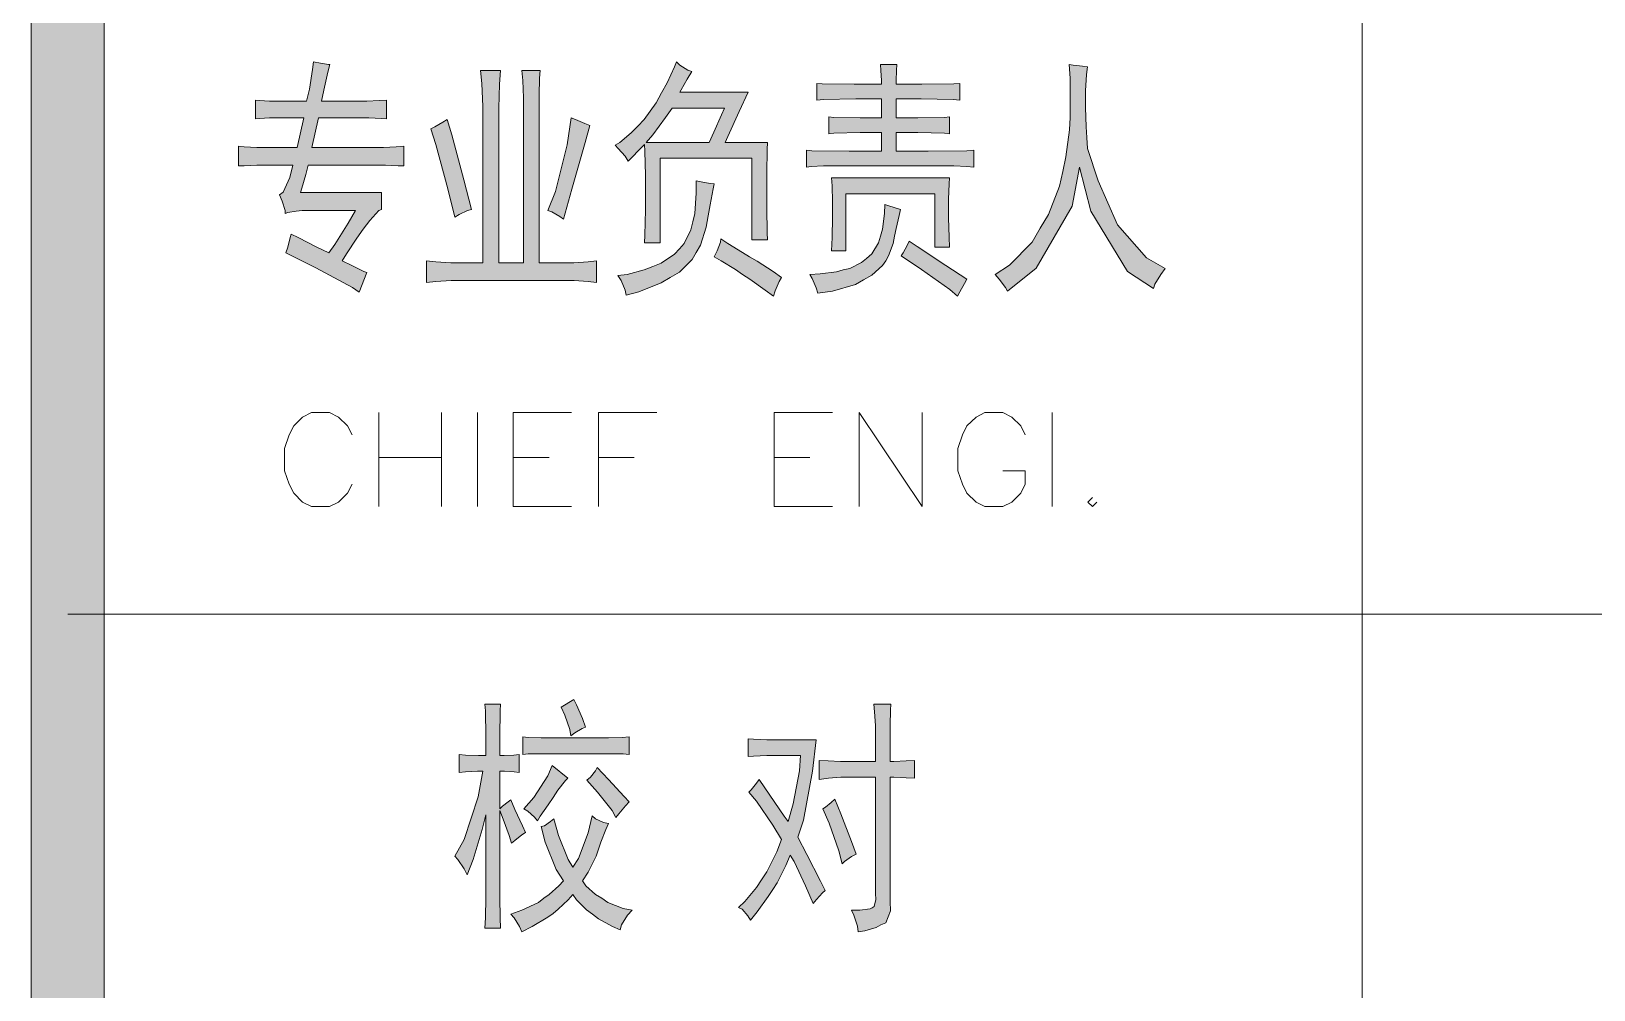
# Model space of a CAD drawing. Header units: millimetres. Extents: x 803 to 707111, y 130 to 2706464.
# Drawn here: x 699856 to 701998, y 2651374 to 2652688 of the extents above; entities that cross this region are included whole.
import ezdxf

# ---------------------------------------------------------------- set-up
doc = ezdxf.new("R2010")
doc.units = ezdxf.units.MM

msp = doc.modelspace()

# ---------------------------------------------------------------- hatches: boundary and pattern name
h = msp.add_hatch(color=0)
h.dxf.hatch_style = 2
h.paths.add_polyline_path([(699956.1, 2636390), (699856.1, 2636390), (699856.1, 2705263.6), (699956.1, 2705263.6)])
h = msp.add_hatch(color=0)
h.dxf.hatch_style = 2
h.paths.add_polyline_path([(700305.6, 2652330.7), (700296.2, 2652337.1), (700245.9, 2652364.2), (700205.1, 2652384.8), (700207.7, 2652392.5), (700211.1, 2652405.4), (700212.4, 2652410.1), (700221.9, 2652405.4), (700247.6, 2652392.5), (700264, 2652384.8), (700272.1, 2652395.9), (700290.6, 2652425.1), (700300.4, 2652442.7), (700227.5, 2652442.7), (700219.3, 2652441.9), (700207.7, 2652440.1), (700204.3, 2652438.4), (700204.3, 2652442.7), (700200, 2652455.6), (700196.1, 2652464.2), (700201.3, 2652467.6), (700210.3, 2652487.8), (700214.6, 2652505), (700174.6, 2652505), (700165.2, 2652505), (700148, 2652504.1), (700140.3, 2652503.7), (700140.3, 2652530.7), (700148, 2652529.9), (700165.2, 2652529), (700174.6, 2652529), (700220.6, 2652529), (700229.6, 2652569.8), (700191, 2652569.8), (700182.8, 2652569.8), (700169.1, 2652569), (700163.5, 2652568.5), (700163.5, 2652593.9), (700169.1, 2652593.4), (700182.8, 2652592.6), (700191, 2652592.6), (700233.5, 2652592.6), (700237.3, 2652608.9), (700241.6, 2652635.9), (700242.9, 2652646.7), (700252.4, 2652644.5), (700263.5, 2652642.8), (700265.2, 2652642.8), (700262.7, 2652632.5), (700257.1, 2652607.6), (700254.1, 2652592.6), (700308.6, 2652592.6), (700315.9, 2652592.6), (700333.1, 2652593.4), (700343, 2652593.9), (700343, 2652568.5), (700336.1, 2652569), (700318.9, 2652569.8), (700308.6, 2652569.8), (700249.8, 2652569.8), (700240.8, 2652529), (700330.9, 2652529), (700338.7, 2652529), (700356.3, 2652529.9), (700366.6, 2652530.7), (700366.6, 2652503.7), (700358.8, 2652504.1), (700341.7, 2652505), (700331.8, 2652505), (700235.6, 2652505), (700232.2, 2652492.1), (700227, 2652473.2), (700225.3, 2652467.2), (700336.1, 2652467.2), (700336.1, 2652444), (700332.6, 2652442.7), (700320.2, 2652429), (700311.2, 2652417), (700302.2, 2652404.9), (700288, 2652383), (700282.4, 2652373.6), (700295.3, 2652367.2), (700312, 2652359), (700315.9, 2652357.7)])
h = msp.add_hatch(color=0)
h.dxf.hatch_style = 2
h.paths.add_polyline_path([(700499.2, 2652634.6), (700497.9, 2652615.8), (700497.1, 2652583.1), (700497.1, 2652569.8), (700497.1, 2652371), (700530.6, 2652371), (700530.6, 2652586.1), (700530.6, 2652596.9), (700529.7, 2652620.9), (700528.4, 2652634.6), (700553.8, 2652634.6), (700552.9, 2652623.9), (700552, 2652600.7), (700552, 2652588.7), (700552, 2652371), (700591.5, 2652371), (700599.7, 2652371), (700619.4, 2652372.3), (700631, 2652373.6), (700631, 2652344), (700619.4, 2652345.3), (700600.1, 2652346.6), (700592.4, 2652346.6), (700438.3, 2652346.6), (700431.4, 2652346.6), (700410.8, 2652345.3), (700397.9, 2652344), (700397.9, 2652373.6), (700410.8, 2652372.3), (700431, 2652371), (700437.4, 2652371), (700474.8, 2652371), (700474.8, 2652571.1), (700474.8, 2652585.3), (700473.5, 2652617), (700471.8, 2652634.6)])
h = msp.add_hatch(color=0)
h.paths.add_polyline_path([(700761.6, 2652633.4), (700755.1, 2652622.6), (700747, 2652608), (700745.2, 2652605), (700838.8, 2652605), (700826.4, 2652578.4), (700810.9, 2652544.1), (700807.1, 2652535.9), (700865, 2652535.9), (700864.6, 2652526.4), (700864.2, 2652493.4), (700864.2, 2652469.8), (700864.2, 2652446.2), (700864.6, 2652412.2), (700865, 2652402.4), (700843.6, 2652402.4), (700843.6, 2652514.4), (700718.2, 2652514.4), (700718.2, 2652398.1), (700696.7, 2652398.1), (700697.2, 2652408.8), (700698, 2652443.6), (700698, 2652467.2), (700698, 2652490.8), (700697.2, 2652523.9), (700696.7, 2652533.3), (700689.9, 2652526.4), (700678.7, 2652514.9), (700674.4, 2652510.1), (700670.1, 2652517), (700660.7, 2652527.7), (700656.4, 2652532), (700662.8, 2652535.9), (700678.3, 2652549.2), (700687.3, 2652558.2), (700695.9, 2652567.2), (700712.6, 2652590.4), (700719.9, 2652604.2), (700727.6, 2652617.9), (700737.9, 2652639.4), (700740.5, 2652646.7), (700745.2, 2652641.9), (700756, 2652635.1)])
h.paths.add_polyline_path([(700734.5, 2652583.1), (700725.5, 2652570.2), (700707.9, 2652546.6), (700698.9, 2652535.9), (700785.2, 2652535.9), (700791.6, 2652550.1), (700802.3, 2652573.7), (700806.2, 2652583.1)])
h = msp.add_hatch(color=0)
h.dxf.hatch_style = 2
h.paths.add_polyline_path([(701042.4, 2652642.8), (701041.9, 2652634.6), (701041.5, 2652620.9), (701041.5, 2652615.8), (701076.7, 2652615.8), (701120.5, 2652616.2), (701128.7, 2652617), (701128.7, 2652593.9), (701119.6, 2652594.7), (701075.8, 2652595.6), (701041.5, 2652595.6), (701041.5, 2652569.8), (701071.1, 2652569.8), (701107.6, 2652570.2), (701114.5, 2652571.1), (701114.5, 2652547.9), (701107.6, 2652548.8), (701071.1, 2652549.6), (701041.5, 2652549.6), (701041.5, 2652523.9), (701085.3, 2652523.9), (701138.5, 2652524.3), (701148, 2652525.2), (701148, 2652502), (701138.5, 2652502.8), (701120.5, 2652503.7), (701111.5, 2652503.7), (700952.2, 2652503.7), (700941.9, 2652503.7), (700925.1, 2652502.8), (700918.7, 2652502), (700918.7, 2652525.2), (700926, 2652524.3), (700977.1, 2652523.9), (701021.3, 2652523.9), (701021.3, 2652549.6), (700992.1, 2652549.6), (700956.1, 2652548.8), (700949.2, 2652547.9), (700949.2, 2652571.1), (700956.1, 2652570.2), (700992.1, 2652569.8), (701021.3, 2652569.8), (701021.3, 2652595.6), (700986.1, 2652595.6), (700941.9, 2652594.7), (700932.9, 2652593.9), (700932.9, 2652617), (700940.2, 2652616.2), (700984, 2652615.8), (701021.3, 2652615.8), (701021.3, 2652620.9), (701020.5, 2652634.6), (701020, 2652642.8)])
h = msp.add_hatch(color=0)
h.dxf.hatch_style = 2
h.paths.add_polyline_path([(701177.2, 2652354.7), (701196.9, 2652367.6), (701227.8, 2652399.4), (701239, 2652418.3), (701250.2, 2652437.1), (701265.6, 2652476.2), (701269.9, 2652496), (701274.2, 2652516.1), (701278.9, 2652553.1), (701279.8, 2652570.2), (701280.2, 2652587.8), (701279.8, 2652623.9), (701278.5, 2652642.8), (701284.1, 2652641.9), (701297, 2652640.7), (701303.8, 2652639.8), (701302.5, 2652629.1), (701300.8, 2652606.7), (701300.8, 2652595.6), (701300.8, 2652584), (701301.7, 2652557.4), (701303, 2652542.8), (701303.8, 2652527.7), (701318.4, 2652483.1), (701331.7, 2652453), (701345, 2652423), (701384.5, 2652377.9), (701410.3, 2652362.9), (701404.3, 2652354.7), (701396.1, 2652341.4), (701394, 2652335.8), (701358.8, 2652359), (701308.1, 2652441.9), (701292.7, 2652502), (701282.8, 2652448.7), (701233.4, 2652363.7), (701194.3, 2652332), (701191.3, 2652337.1), (701182.7, 2652348.7)])
h = msp.add_hatch(color=0)
h.dxf.hatch_style = 2
h.paths.add_polyline_path([(700426.2, 2652567.2), (700432.3, 2652546.2), (700449, 2652484.8), (700459.7, 2652444), (700454.2, 2652442.7), (700442.6, 2652437.1), (700436.5, 2652433.3), (700427.1, 2652472.4), (700410.8, 2652533.3), (700403.9, 2652554.8), (700409.1, 2652557.4), (700420.2, 2652563.8)])
h = msp.add_hatch(color=0)
h.dxf.hatch_style = 2
h.paths.add_polyline_path([(700621.6, 2652559.1), (700615.2, 2652535.9), (700597.1, 2652471.9), (700585.5, 2652430.7), (700580.4, 2652434.6), (700569.6, 2652440.6), (700564.1, 2652442.7), (700574.8, 2652468.9), (700590.7, 2652532.5), (700596.3, 2652569.8), (700601.8, 2652567.2), (700614.7, 2652561.7)])
h = msp.add_hatch(color=0)
h.dxf.hatch_style = 2
h.paths.add_polyline_path([(700792, 2652479.2), (700790.8, 2652472.4), (700786.5, 2652450.5), (700783.9, 2652435.4), (700781.3, 2652420), (700773.2, 2652395.1), (700767.6, 2652385.2), (700762, 2652375.3), (700744.4, 2652358.1), (700731.9, 2652350.8), (700719.5, 2652343.5), (700689, 2652331.1), (700671.4, 2652326.4), (700670.1, 2652333.2), (700664.5, 2652346.6), (700660.2, 2652353.4), (700672.7, 2652354.7), (700696.3, 2652361.2), (700707.9, 2652365.9), (700719.5, 2652370.6), (700737.9, 2652382.6), (700744.4, 2652389.9), (700750.8, 2652397.2), (700760.3, 2652416.1), (700762.9, 2652427.3), (700765.4, 2652438.4), (700767.6, 2652466.3), (700767.6, 2652483.1), (700774.4, 2652481.8), (700786.5, 2652479.6)])
h = msp.add_hatch(color=0)
h.dxf.hatch_style = 2
h.paths.add_polyline_path([(701114.5, 2652487.4), (701114.1, 2652479.2), (701113.2, 2652458.2), (701113.2, 2652445.3), (701113.2, 2652432.4), (701114.1, 2652406.2), (701114.5, 2652392.5), (701094.3, 2652392.5), (701094.3, 2652465.5), (700972.4, 2652465.5), (700972.4, 2652387.3), (700953, 2652387.3), (700953.9, 2652405.4), (700954.3, 2652433.7), (700954.3, 2652444), (700954.3, 2652454.7), (700953.9, 2652476.6), (700953, 2652487.4)])
h = msp.add_hatch(color=0)
h.dxf.hatch_style = 2
h.paths.add_polyline_path([(700923, 2652354.7), (700937.2, 2652355.6), (700959.9, 2652358.6), (700968.9, 2652361.2), (700978, 2652363.3), (700993.8, 2652371.5), (701000.7, 2652377), (701008, 2652383), (701017.5, 2652398.1), (701020, 2652407.5), (701022.6, 2652417), (701025.6, 2652438.4), (701026, 2652450.9), (701029.9, 2652449.6), (701040.2, 2652446.2), (701047.5, 2652444), (701045.4, 2652435.9), (701041.5, 2652417.8), (701039.3, 2652407.5), (701037.2, 2652397.2), (701031.2, 2652380.5), (701027.3, 2652373.6), (701023, 2652367.2), (701008, 2652353.9), (700996.8, 2652347.4), (700985.7, 2652341), (700954.3, 2652332), (700934.2, 2652329.4), (700932, 2652336.7), (700926.4, 2652349.6)])
h = msp.add_hatch(color=0)
h.dxf.hatch_style = 2
h.paths.add_polyline_path([(700801.1, 2652403.7), (700810.9, 2652397.2), (700830.7, 2652385.2), (700840.6, 2652379.2), (700850.9, 2652373.2), (700872.8, 2652359), (700884.4, 2652350.8), (700881.3, 2652345.3), (700875.8, 2652332.4), (700873.2, 2652325.1), (700862, 2652333.2), (700841, 2652348.3), (700831.1, 2652354.7), (700821.2, 2652361.6), (700801.5, 2652373.6), (700792, 2652379.2), (700796.3, 2652387.3), (700800.6, 2652399.4)])
h = msp.add_hatch(color=0)
h.dxf.hatch_style = 2
h.paths.add_polyline_path([(701059.5, 2652400.6), (701070.3, 2652393.4), (701109.8, 2652367.2), (701138.5, 2652348.3), (701135.1, 2652342.7), (701128.7, 2652331.1), (701125.6, 2652325.1), (701114.9, 2652334.1), (701076.3, 2652361.6), (701048.4, 2652380.5), (701050.9, 2652384.8), (701056.5, 2652394.6)])
h = msp.add_hatch(color=0)
h.dxf.hatch_style = 2
h.paths.add_polyline_path([(700599.7, 2651772.1), (700603.6, 2651764.8), (700611.7, 2651745.9), (700615.6, 2651734.3), (700611.3, 2651732.2), (700601, 2651726.2), (700595.4, 2651722.3), (700594.1, 2651730.9), (700587.2, 2651750.6), (700582.5, 2651761.4)])
h = msp.add_hatch(color=0)
h.dxf.hatch_style = 2
h.paths.add_polyline_path([(700479.1, 2651695.2), (700479.1, 2651721.4), (700478.6, 2651756.6), (700477.8, 2651765.6), (700499.2, 2651765.6), (700498.8, 2651756.6), (700498.4, 2651721.4), (700498.4, 2651695.2), (700504.4, 2651695.2), (700517.3, 2651695.7), (700524.6, 2651696.5), (700524.6, 2651672.1), (700518.1, 2651672.9), (700504.8, 2651673.8), (700498.4, 2651673.8), (700498.4, 2651622.2), (700501.8, 2651625.7), (700509.5, 2651631.7), (700513.4, 2651634.3), (700519, 2651621.4), (700529.3, 2651599.1), (700533.6, 2651589.6), (700528.4, 2651586.6), (700519, 2651578.9), (700514.3, 2651575), (700511.3, 2651585.8), (700503.1, 2651608.1), (700498.4, 2651619.7), (700498.4, 2651514.1), (700498.4, 2651500.7), (700498.8, 2651472.8), (700499.2, 2651458.7), (700477.8, 2651458.7), (700478.6, 2651472.8), (700479.1, 2651500.7), (700479.1, 2651514.1), (700479.1, 2651614.1), (700474.3, 2651593.9), (700461.9, 2651552.7), (700453.7, 2651531.7), (700449.4, 2651539.8), (700440.8, 2651552.7), (700436.5, 2651557.4), (700449.4, 2651580.2), (700468.7, 2651638.6), (700474.8, 2651673.8), (700467.5, 2651673.8), (700451.1, 2651672.9), (700442.6, 2651672.1), (700442.6, 2651696.5), (700451.1, 2651695.7), (700469.2, 2651695.2)])
h = msp.add_hatch(color=0)
h.dxf.hatch_style = 2
h.paths.add_polyline_path([(700935.9, 2651688.4), (700948.3, 2651687.9), (700965.1, 2651687.1), (700969.4, 2651687.1), (701013.2, 2651687.1), (701013.2, 2651727.4), (701013.2, 2651736.5), (701011.9, 2651755.3), (701011, 2651765.6), (701034.2, 2651765.6), (701033.8, 2651757.5), (701033.3, 2651736.9), (701033.3, 2651724.9), (701033.3, 2651687.1), (701038.5, 2651687.1), (701055.2, 2651687.9), (701066.8, 2651688.4), (701066.8, 2651664.3), (701055.2, 2651664.8), (701038.5, 2651665.6), (701033.3, 2651665.6), (701033.3, 2651495.2), (701033.8, 2651482.3), (701027.3, 2651466), (701020.5, 2651463), (701014, 2651459.5), (700998.6, 2651454.8), (700989.5, 2651453.5), (700988.3, 2651461.2), (700983.5, 2651476.3), (700980.5, 2651483.1), (700991.7, 2651483.1), (701005.9, 2651484.9), (701008.4, 2651486.6), (701011.4, 2651488.3), (701013.6, 2651497.7), (701013.2, 2651505.9), (701013.2, 2651665.6), (700970.7, 2651665.6), (700965.9, 2651665.6), (700948.8, 2651664.3), (700935.9, 2651662.6)])
h = msp.add_hatch(color=0)
h.dxf.hatch_style = 2
h.paths.add_polyline_path([(700637.1, 2651719.7), (700647.4, 2651719.7), (700666.2, 2651720.1), (700675.7, 2651721), (700675.7, 2651696.5), (700667.5, 2651697.4), (700648.2, 2651697.8), (700637.1, 2651697.8), (700564.9, 2651697.8), (700555, 2651697.8), (700537, 2651697.4), (700529.7, 2651696.5), (700529.7, 2651721), (700537, 2651720.1), (700555, 2651719.7), (700564.9, 2651719.7)])
h = msp.add_hatch(color=0)
h.dxf.hatch_style = 2
h.paths.add_polyline_path([(700838.8, 2651718), (700846.1, 2651717.6), (700864.2, 2651716.7), (700874.1, 2651716.7), (700932, 2651716.7), (700926.9, 2651673.8), (700914.4, 2651606.8), (700906.7, 2651583.2), (700919.1, 2651559.6), (700938, 2651523.1), (700944, 2651510.2), (700940.6, 2651506.8), (700932.4, 2651497.7), (700927.7, 2651492.6), (700917.4, 2651516.6), (700901.5, 2651550.1), (700896.4, 2651558.7), (700890.4, 2651544.5), (700878.3, 2651520.9), (700872.3, 2651511.5), (700865.9, 2651502), (700850.9, 2651481), (700841.8, 2651469.4), (700838.4, 2651475.4), (700830.3, 2651484.4), (700825.5, 2651487), (700834.1, 2651495.2), (700850, 2651514.1), (700856.9, 2651524.8), (700864.2, 2651536), (700877.9, 2651563.4), (700884.4, 2651580.2), (700872.3, 2651599.9), (700850, 2651632.6), (700839.7, 2651645), (700842.7, 2651648.4), (700850, 2651657.5), (700853.9, 2651662.6), (700868.5, 2651641.1), (700888.2, 2651611.9), (700893.4, 2651604.6), (700900.2, 2651629.1), (700908.8, 2651674.2), (700910.5, 2651695.2), (700874.1, 2651695.2), (700864.2, 2651695.2), (700846.1, 2651694.4), (700838.8, 2651693.9)])
h = msp.add_hatch(color=0)
h.dxf.hatch_style = 2
h.paths.add_polyline_path([(700591.5, 2651664.3), (700588.1, 2651660.9), (700577.8, 2651647.6), (700571.4, 2651637.7), (700564.5, 2651627.8), (700553.8, 2651611.9), (700549.9, 2651605.9), (700546, 2651610.7), (700536.6, 2651618.8), (700531.4, 2651622.2), (700544.7, 2651637.7), (700564.1, 2651667.3), (700570.1, 2651681.5)])
h = msp.add_hatch(color=0)
h.dxf.hatch_style = 2
h.paths.add_polyline_path([(700631.9, 2651678.9), (700647.4, 2651662.6), (700668.8, 2651639), (700675.7, 2651631.7), (700670.5, 2651626.1), (700661.5, 2651615.4), (700657.2, 2651610.2), (700652.1, 2651619.7), (700632.3, 2651645), (700617.7, 2651661.3), (700622.5, 2651665.6), (700629.3, 2651674.2)])
h = msp.add_hatch(color=0)
h.dxf.hatch_style = 2
h.paths.add_polyline_path([(700957.3, 2651635.6), (700965.9, 2651615.4), (700980.5, 2651577.6), (700986.5, 2651560), (700980.1, 2651556.6), (700970.7, 2651550.1), (700967.6, 2651546.7), (700962.9, 2651564.7), (700949.6, 2651602.5), (700941, 2651622.2), (700944.5, 2651624.4), (700952.6, 2651630.8)])
h = msp.add_hatch(color=0)
h.dxf.hatch_style = 2
h.paths.add_polyline_path([(700572.2, 2651608.5), (700578.7, 2651585.8), (700592, 2651552.7), (700598.4, 2651542.4), (700606.1, 2651554), (700619.4, 2651589.2), (700625, 2651612.8), (700629.3, 2651608.5), (700640.5, 2651603.4), (700647.4, 2651602.1), (700643.5, 2651593.9), (700636.6, 2651576.3), (700633.6, 2651566.9), (700630.2, 2651557.4), (700619.4, 2651535.5), (700611.7, 2651523.5), (700616.4, 2651516.6), (700629.3, 2651504.6), (700637.9, 2651499.5), (700646.5, 2651493.9), (700667.5, 2651485.7), (700679.6, 2651483.1), (700673.1, 2651476.3), (700665, 2651463), (700663.2, 2651456.1), (700652.9, 2651460.8), (700633.6, 2651471.5), (700625.5, 2651477.6), (700616.9, 2651483.6), (700603.6, 2651497.3), (700598.4, 2651504.6), (700592, 2651497.3), (700578.2, 2651484.4), (700571.4, 2651478.8), (700564.1, 2651473.7), (700542.6, 2651460.8), (700528.4, 2651453.5), (700525.4, 2651460.8), (700518.1, 2651472.8), (700513.4, 2651477.6), (700528.4, 2651483.1), (700551.2, 2651493.9), (700558.5, 2651499.5), (700565.8, 2651504.6), (700579.1, 2651516.6), (700585.5, 2651523.5), (700575.7, 2651539), (700560.6, 2651576.3), (700555, 2651597.8), (700559.3, 2651599.1), (700567.9, 2651604.6)])

# ---------------------------------------------------------------- linework, layer by layer
at = {"color": 0, "lineweight": 0}
for points in [[(699956.1, 2636390), (699856.1, 2636390), (699856.1, 2705263.6), (699956.1, 2705263.6)], [(700305.6, 2652330.7), (700296.2, 2652337.1), (700245.9, 2652364.2), (700205.1, 2652384.8), (700207.7, 2652392.5), (700211.1, 2652405.4), (700212.4, 2652410.1), (700221.9, 2652405.4), (700247.6, 2652392.5), (700264, 2652384.8), (700272.1, 2652395.9), (700290.6, 2652425.1), (700300.4, 2652442.7), (700227.5, 2652442.7), (700219.3, 2652441.9), (700207.7, 2652440.1), (700204.3, 2652438.4), (700204.3, 2652442.7), (700200, 2652455.6), (700196.1, 2652464.2), (700201.3, 2652467.6), (700210.3, 2652487.8), (700214.6, 2652505), (700174.6, 2652505), (700165.2, 2652505), (700148, 2652504.1), (700140.3, 2652503.7), (700140.3, 2652530.7), (700148, 2652529.9), (700165.2, 2652529), (700174.6, 2652529), (700220.6, 2652529), (700229.6, 2652569.8), (700191, 2652569.8), (700182.8, 2652569.8), (700169.1, 2652569), (700163.5, 2652568.5), (700163.5, 2652593.9), (700169.1, 2652593.4), (700182.8, 2652592.6), (700191, 2652592.6), (700233.5, 2652592.6), (700237.3, 2652608.9), (700241.6, 2652635.9), (700242.9, 2652646.7), (700252.4, 2652644.5), (700263.5, 2652642.8), (700265.2, 2652642.8), (700262.7, 2652632.5), (700257.1, 2652607.6), (700254.1, 2652592.6), (700308.6, 2652592.6), (700315.9, 2652592.6), (700333.1, 2652593.4), (700343, 2652593.9), (700343, 2652568.5), (700336.1, 2652569), (700318.9, 2652569.8), (700308.6, 2652569.8), (700249.8, 2652569.8), (700240.8, 2652529), (700330.9, 2652529), (700338.7, 2652529), (700356.3, 2652529.9), (700366.6, 2652530.7), (700366.6, 2652503.7), (700358.8, 2652504.1), (700341.7, 2652505), (700331.8, 2652505), (700235.6, 2652505), (700232.2, 2652492.1), (700227, 2652473.2), (700225.3, 2652467.2), (700336.1, 2652467.2), (700336.1, 2652444), (700332.6, 2652442.7), (700320.2, 2652429), (700311.2, 2652417), (700302.2, 2652404.9), (700288, 2652383), (700282.4, 2652373.6), (700295.3, 2652367.2), (700312, 2652359), (700315.9, 2652357.7)], [(700499.2, 2652634.6), (700497.9, 2652615.8), (700497.1, 2652583.1), (700497.1, 2652569.8), (700497.1, 2652371), (700530.6, 2652371), (700530.6, 2652586.1), (700530.6, 2652596.9), (700529.7, 2652620.9), (700528.4, 2652634.6), (700553.8, 2652634.6), (700552.9, 2652623.9), (700552, 2652600.7), (700552, 2652588.7), (700552, 2652371), (700591.5, 2652371), (700599.7, 2652371), (700619.4, 2652372.3), (700631, 2652373.6), (700631, 2652344), (700619.4, 2652345.3), (700600.1, 2652346.6), (700592.4, 2652346.6), (700438.3, 2652346.6), (700431.4, 2652346.6), (700410.8, 2652345.3), (700397.9, 2652344), (700397.9, 2652373.6), (700410.8, 2652372.3), (700431, 2652371), (700437.4, 2652371), (700474.8, 2652371), (700474.8, 2652571.1), (700474.8, 2652585.3), (700473.5, 2652617), (700471.8, 2652634.6)], [(700761.6, 2652633.4), (700755.1, 2652622.6), (700747, 2652608), (700745.2, 2652605), (700838.8, 2652605), (700826.4, 2652578.4), (700810.9, 2652544.1), (700807.1, 2652535.9), (700865, 2652535.9), (700864.6, 2652526.4), (700864.2, 2652493.4), (700864.2, 2652469.8), (700864.2, 2652446.2), (700864.6, 2652412.2), (700865, 2652402.4), (700843.6, 2652402.4), (700843.6, 2652514.4), (700718.2, 2652514.4), (700718.2, 2652398.1), (700696.7, 2652398.1), (700697.2, 2652408.8), (700698, 2652443.6), (700698, 2652467.2), (700698, 2652490.8), (700697.2, 2652523.9), (700696.7, 2652533.3), (700689.9, 2652526.4), (700678.7, 2652514.9), (700674.4, 2652510.1), (700670.1, 2652517), (700660.7, 2652527.7), (700656.4, 2652532), (700662.8, 2652535.9), (700678.3, 2652549.2), (700687.3, 2652558.2), (700695.9, 2652567.2), (700712.6, 2652590.4), (700719.9, 2652604.2), (700727.6, 2652617.9), (700737.9, 2652639.4), (700740.5, 2652646.7), (700745.2, 2652641.9), (700756, 2652635.1)], [(701042.4, 2652642.8), (701041.9, 2652634.6), (701041.5, 2652620.9), (701041.5, 2652615.8), (701076.7, 2652615.8), (701120.5, 2652616.2), (701128.7, 2652617), (701128.7, 2652593.9), (701119.6, 2652594.7), (701075.8, 2652595.6), (701041.5, 2652595.6), (701041.5, 2652569.8), (701071.1, 2652569.8), (701107.6, 2652570.2), (701114.5, 2652571.1), (701114.5, 2652547.9), (701107.6, 2652548.8), (701071.1, 2652549.6), (701041.5, 2652549.6), (701041.5, 2652523.9), (701085.3, 2652523.9), (701138.5, 2652524.3), (701148, 2652525.2), (701148, 2652502), (701138.5, 2652502.8), (701120.5, 2652503.7), (701111.5, 2652503.7), (700952.2, 2652503.7), (700941.9, 2652503.7), (700925.1, 2652502.8), (700918.7, 2652502), (700918.7, 2652525.2), (700926, 2652524.3), (700977.1, 2652523.9), (701021.3, 2652523.9), (701021.3, 2652549.6), (700992.1, 2652549.6), (700956.1, 2652548.8), (700949.2, 2652547.9), (700949.2, 2652571.1), (700956.1, 2652570.2), (700992.1, 2652569.8), (701021.3, 2652569.8), (701021.3, 2652595.6), (700986.1, 2652595.6), (700941.9, 2652594.7), (700932.9, 2652593.9), (700932.9, 2652617), (700940.2, 2652616.2), (700984, 2652615.8), (701021.3, 2652615.8), (701021.3, 2652620.9), (701020.5, 2652634.6), (701020, 2652642.8)], [(701177.2, 2652354.7), (701196.9, 2652367.6), (701227.8, 2652399.4), (701239, 2652418.3), (701250.2, 2652437.1), (701265.6, 2652476.2), (701269.9, 2652496), (701274.2, 2652516.1), (701278.9, 2652553.1), (701279.8, 2652570.2), (701280.2, 2652587.8), (701279.8, 2652623.9), (701278.5, 2652642.8), (701284.1, 2652641.9), (701297, 2652640.7), (701303.8, 2652639.8), (701302.5, 2652629.1), (701300.8, 2652606.7), (701300.8, 2652595.6), (701300.8, 2652584), (701301.7, 2652557.4), (701303, 2652542.8), (701303.8, 2652527.7), (701318.4, 2652483.1), (701331.7, 2652453), (701345, 2652423), (701384.5, 2652377.9), (701410.3, 2652362.9), (701404.3, 2652354.7), (701396.1, 2652341.4), (701394, 2652335.8), (701358.8, 2652359), (701308.1, 2652441.9), (701292.7, 2652502), (701282.8, 2652448.7), (701233.4, 2652363.7), (701194.3, 2652332), (701191.3, 2652337.1), (701182.7, 2652348.7)], [(700426.2, 2652567.2), (700432.3, 2652546.2), (700449, 2652484.8), (700459.7, 2652444), (700454.2, 2652442.7), (700442.6, 2652437.1), (700436.5, 2652433.3), (700427.1, 2652472.4), (700410.8, 2652533.3), (700403.9, 2652554.8), (700409.1, 2652557.4), (700420.2, 2652563.8)], [(700621.6, 2652559.1), (700615.2, 2652535.9), (700597.1, 2652471.9), (700585.5, 2652430.7), (700580.4, 2652434.6), (700569.6, 2652440.6), (700564.1, 2652442.7), (700574.8, 2652468.9), (700590.7, 2652532.5), (700596.3, 2652569.8), (700601.8, 2652567.2), (700614.7, 2652561.7)], [(700734.5, 2652583.1), (700725.5, 2652570.2), (700707.9, 2652546.6), (700698.9, 2652535.9), (700785.2, 2652535.9), (700791.6, 2652550.1), (700802.3, 2652573.7), (700806.2, 2652583.1)], [(700792, 2652479.2), (700790.8, 2652472.4), (700786.5, 2652450.5), (700783.9, 2652435.4), (700781.3, 2652420), (700773.2, 2652395.1), (700767.6, 2652385.2), (700762, 2652375.3), (700744.4, 2652358.1), (700731.9, 2652350.8), (700719.5, 2652343.5), (700689, 2652331.1), (700671.4, 2652326.4), (700670.1, 2652333.2), (700664.5, 2652346.6), (700660.2, 2652353.4), (700672.7, 2652354.7), (700696.3, 2652361.2), (700707.9, 2652365.9), (700719.5, 2652370.6), (700737.9, 2652382.6), (700744.4, 2652389.9), (700750.8, 2652397.2), (700760.3, 2652416.1), (700762.9, 2652427.3), (700765.4, 2652438.4), (700767.6, 2652466.3), (700767.6, 2652483.1), (700774.4, 2652481.8), (700786.5, 2652479.6)], [(701114.5, 2652487.4), (701114.1, 2652479.2), (701113.2, 2652458.2), (701113.2, 2652445.3), (701113.2, 2652432.4), (701114.1, 2652406.2), (701114.5, 2652392.5), (701094.3, 2652392.5), (701094.3, 2652465.5), (700972.4, 2652465.5), (700972.4, 2652387.3), (700953, 2652387.3), (700953.9, 2652405.4), (700954.3, 2652433.7), (700954.3, 2652444), (700954.3, 2652454.7), (700953.9, 2652476.6), (700953, 2652487.4)], [(700923, 2652354.7), (700937.2, 2652355.6), (700959.9, 2652358.6), (700968.9, 2652361.2), (700978, 2652363.3), (700993.8, 2652371.5), (701000.7, 2652377), (701008, 2652383), (701017.5, 2652398.1), (701020, 2652407.5), (701022.6, 2652417), (701025.6, 2652438.4), (701026, 2652450.9), (701029.9, 2652449.6), (701040.2, 2652446.2), (701047.5, 2652444), (701045.4, 2652435.9), (701041.5, 2652417.8), (701039.3, 2652407.5), (701037.2, 2652397.2), (701031.2, 2652380.5), (701027.3, 2652373.6), (701023, 2652367.2), (701008, 2652353.9), (700996.8, 2652347.4), (700985.7, 2652341), (700954.3, 2652332), (700934.2, 2652329.4), (700932, 2652336.7), (700926.4, 2652349.6)], [(700801.1, 2652403.7), (700810.9, 2652397.2), (700830.7, 2652385.2), (700840.6, 2652379.2), (700850.9, 2652373.2), (700872.8, 2652359), (700884.4, 2652350.8), (700881.3, 2652345.3), (700875.8, 2652332.4), (700873.2, 2652325.1), (700862, 2652333.2), (700841, 2652348.3), (700831.1, 2652354.7), (700821.2, 2652361.6), (700801.5, 2652373.6), (700792, 2652379.2), (700796.3, 2652387.3), (700800.6, 2652399.4)], [(701059.5, 2652400.6), (701070.3, 2652393.4), (701109.8, 2652367.2), (701138.5, 2652348.3), (701135.1, 2652342.7), (701128.7, 2652331.1), (701125.6, 2652325.1), (701114.9, 2652334.1), (701076.3, 2652361.6), (701048.4, 2652380.5), (701050.9, 2652384.8), (701056.5, 2652394.6)], [(700599.7, 2651772.1), (700603.6, 2651764.8), (700611.7, 2651745.9), (700615.6, 2651734.3), (700611.3, 2651732.2), (700601, 2651726.2), (700595.4, 2651722.3), (700594.1, 2651730.9), (700587.2, 2651750.6), (700582.5, 2651761.4)], [(700479.1, 2651695.2), (700479.1, 2651721.4), (700478.6, 2651756.6), (700477.8, 2651765.6), (700499.2, 2651765.6), (700498.8, 2651756.6), (700498.4, 2651721.4), (700498.4, 2651695.2), (700504.4, 2651695.2), (700517.3, 2651695.7), (700524.6, 2651696.5), (700524.6, 2651672.1), (700518.1, 2651672.9), (700504.8, 2651673.8), (700498.4, 2651673.8), (700498.4, 2651622.2), (700501.8, 2651625.7), (700509.5, 2651631.7), (700513.4, 2651634.3), (700519, 2651621.4), (700529.3, 2651599.1), (700533.6, 2651589.6), (700528.4, 2651586.6), (700519, 2651578.9), (700514.3, 2651575), (700511.3, 2651585.8), (700503.1, 2651608.1), (700498.4, 2651619.7), (700498.4, 2651514.1), (700498.4, 2651500.7), (700498.8, 2651472.8), (700499.2, 2651458.7), (700477.8, 2651458.7), (700478.6, 2651472.8), (700479.1, 2651500.7), (700479.1, 2651514.1), (700479.1, 2651614.1), (700474.3, 2651593.9), (700461.9, 2651552.7), (700453.7, 2651531.7), (700449.4, 2651539.8), (700440.8, 2651552.7), (700436.5, 2651557.4), (700449.4, 2651580.2), (700468.7, 2651638.6), (700474.8, 2651673.8), (700467.5, 2651673.8), (700451.1, 2651672.9), (700442.6, 2651672.1), (700442.6, 2651696.5), (700451.1, 2651695.7), (700469.2, 2651695.2)], [(700935.9, 2651688.4), (700948.3, 2651687.9), (700965.1, 2651687.1), (700969.4, 2651687.1), (701013.2, 2651687.1), (701013.2, 2651727.4), (701013.2, 2651736.5), (701011.9, 2651755.3), (701011, 2651765.6), (701034.2, 2651765.6), (701033.8, 2651757.5), (701033.3, 2651736.9), (701033.3, 2651724.9), (701033.3, 2651687.1), (701038.5, 2651687.1), (701055.2, 2651687.9), (701066.8, 2651688.4), (701066.8, 2651664.3), (701055.2, 2651664.8), (701038.5, 2651665.6), (701033.3, 2651665.6), (701033.3, 2651495.2), (701033.8, 2651482.3), (701027.3, 2651466), (701020.5, 2651463), (701014, 2651459.5), (700998.6, 2651454.8), (700989.5, 2651453.5), (700988.3, 2651461.2), (700983.5, 2651476.3), (700980.5, 2651483.1), (700991.7, 2651483.1), (701005.9, 2651484.9), (701008.4, 2651486.6), (701011.4, 2651488.3), (701013.6, 2651497.7), (701013.2, 2651505.9), (701013.2, 2651665.6), (700970.7, 2651665.6), (700965.9, 2651665.6), (700948.8, 2651664.3), (700935.9, 2651662.6)], [(700637.1, 2651719.7), (700647.4, 2651719.7), (700666.2, 2651720.1), (700675.7, 2651721), (700675.7, 2651696.5), (700667.5, 2651697.4), (700648.2, 2651697.8), (700637.1, 2651697.8), (700564.9, 2651697.8), (700555, 2651697.8), (700537, 2651697.4), (700529.7, 2651696.5), (700529.7, 2651721), (700537, 2651720.1), (700555, 2651719.7), (700564.9, 2651719.7)], [(700838.8, 2651718), (700846.1, 2651717.6), (700864.2, 2651716.7), (700874.1, 2651716.7), (700932, 2651716.7), (700926.9, 2651673.8), (700914.4, 2651606.8), (700906.7, 2651583.2), (700919.1, 2651559.6), (700938, 2651523.1), (700944, 2651510.2), (700940.6, 2651506.8), (700932.4, 2651497.7), (700927.7, 2651492.6), (700917.4, 2651516.6), (700901.5, 2651550.1), (700896.4, 2651558.7), (700890.4, 2651544.5), (700878.3, 2651520.9), (700872.3, 2651511.5), (700865.9, 2651502), (700850.9, 2651481), (700841.8, 2651469.4), (700838.4, 2651475.4), (700830.3, 2651484.4), (700825.5, 2651487), (700834.1, 2651495.2), (700850, 2651514.1), (700856.9, 2651524.8), (700864.2, 2651536), (700877.9, 2651563.4), (700884.4, 2651580.2), (700872.3, 2651599.9), (700850, 2651632.6), (700839.7, 2651645), (700842.7, 2651648.4), (700850, 2651657.5), (700853.9, 2651662.6), (700868.5, 2651641.1), (700888.2, 2651611.9), (700893.4, 2651604.6), (700900.2, 2651629.1), (700908.8, 2651674.2), (700910.5, 2651695.2), (700874.1, 2651695.2), (700864.2, 2651695.2), (700846.1, 2651694.4), (700838.8, 2651693.9)], [(700591.5, 2651664.3), (700588.1, 2651660.9), (700577.8, 2651647.6), (700571.4, 2651637.7), (700564.5, 2651627.8), (700553.8, 2651611.9), (700549.9, 2651605.9), (700546, 2651610.7), (700536.6, 2651618.8), (700531.4, 2651622.2), (700544.7, 2651637.7), (700564.1, 2651667.3), (700570.1, 2651681.5)], [(700631.9, 2651678.9), (700647.4, 2651662.6), (700668.8, 2651639), (700675.7, 2651631.7), (700670.5, 2651626.1), (700661.5, 2651615.4), (700657.2, 2651610.2), (700652.1, 2651619.7), (700632.3, 2651645), (700617.7, 2651661.3), (700622.5, 2651665.6), (700629.3, 2651674.2)], [(700957.3, 2651635.6), (700965.9, 2651615.4), (700980.5, 2651577.6), (700986.5, 2651560), (700980.1, 2651556.6), (700970.7, 2651550.1), (700967.6, 2651546.7), (700962.9, 2651564.7), (700949.6, 2651602.5), (700941, 2651622.2), (700944.5, 2651624.4), (700952.6, 2651630.8)], [(700572.2, 2651608.5), (700578.7, 2651585.8), (700592, 2651552.7), (700598.4, 2651542.4), (700606.1, 2651554), (700619.4, 2651589.2), (700625, 2651612.8), (700629.3, 2651608.5), (700640.5, 2651603.4), (700647.4, 2651602.1), (700643.5, 2651593.9), (700636.6, 2651576.3), (700633.6, 2651566.9), (700630.2, 2651557.4), (700619.4, 2651535.5), (700611.7, 2651523.5), (700616.4, 2651516.6), (700629.3, 2651504.6), (700637.9, 2651499.5), (700646.5, 2651493.9), (700667.5, 2651485.7), (700679.6, 2651483.1), (700673.1, 2651476.3), (700665, 2651463), (700663.2, 2651456.1), (700652.9, 2651460.8), (700633.6, 2651471.5), (700625.5, 2651477.6), (700616.9, 2651483.6), (700603.6, 2651497.3), (700598.4, 2651504.6), (700592, 2651497.3), (700578.2, 2651484.4), (700571.4, 2651478.8), (700564.1, 2651473.7), (700542.6, 2651460.8), (700528.4, 2651453.5), (700525.4, 2651460.8), (700518.1, 2651472.8), (700513.4, 2651477.6), (700528.4, 2651483.1), (700551.2, 2651493.9), (700558.5, 2651499.5), (700565.8, 2651504.6), (700579.1, 2651516.6), (700585.5, 2651523.5), (700575.7, 2651539), (700560.6, 2651576.3), (700555, 2651597.8), (700559.3, 2651599.1), (700567.9, 2651604.6)]]:
    msp.add_lwpolyline(points, close=True, dxfattribs=at)
for points in [[(701680.4, 2648436.9), (701680.4, 2655319.8)], [(700295.7, 2652134.9), (700289.3, 2652147.3), (700277.3, 2652159.4), (700264.8, 2652165.8), (700240.3, 2652165.8), (700227.9, 2652159.4), (700215.9, 2652147.3), (700209.4, 2652134.9), (700203.4, 2652116.4), (700203.4, 2652085.5), (700209.4, 2652067.5), (700215.9, 2652055), (700227.9, 2652042.6), (700240.3, 2652036.6), (700264.8, 2652036.6), (700277.3, 2652042.6), (700289.3, 2652055), (700295.7, 2652067.5)], [(700332.6, 2652036.6), (700332.6, 2652165.8)], [(700418.5, 2652165.8), (700418.5, 2652036.6)], [(700467.5, 2652036.6), (700467.5, 2652165.8)], [(700516.8, 2652036.6), (700516.8, 2652165.8), (700596.7, 2652165.8)], [(700633.6, 2652036.6), (700633.6, 2652165.8), (700713.5, 2652165.8)], [(700874.1, 2652036.6), (700874.1, 2652165.8), (700954.3, 2652165.8)], [(700990.8, 2652036.6), (700990.8, 2652165.8), (701077.1, 2652036.6), (701077.1, 2652165.8)], [(701218.4, 2652134.9), (701212.4, 2652147.3), (701199.9, 2652159.4), (701187.5, 2652165.8), (701163, 2652165.8), (701151, 2652159.4), (701138.5, 2652147.3), (701132.5, 2652134.9), (701126.1, 2652116.4), (701126.1, 2652085.5), (701132.5, 2652067.5), (701138.5, 2652055), (701151, 2652042.6), (701163, 2652036.6), (701187.5, 2652036.6), (701199.9, 2652042.6), (701212.4, 2652055), (701218.4, 2652067.5), (701218.4, 2652085.5), (701187.5, 2652085.5)], [(701255.3, 2652036.6), (701255.3, 2652165.8)], [(700332.6, 2652104), (700418.5, 2652104)], [(700516.8, 2652104), (700565.8, 2652104)], [(700633.6, 2652104), (700682.6, 2652104)], [(700874.1, 2652104), (700923.4, 2652104)], [(701310.7, 2652049), (701304.3, 2652042.6), (701310.7, 2652036.6), (701316.7, 2652042.6)], [(700516.8, 2652036.6), (700596.7, 2652036.6)], [(700874.1, 2652036.6), (700954.3, 2652036.6)], [(699906.3, 2651889.3), (705910.7, 2651889.3)]]:
    msp.add_lwpolyline(points, dxfattribs=at)

doc.saveas('drawing.dxf')
